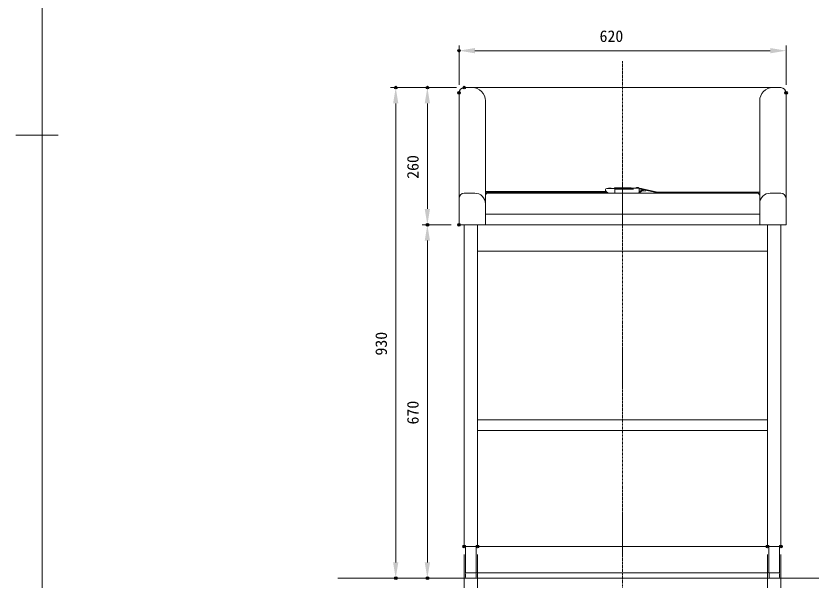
# Model space of a CAD drawing. Units: millimetres on the paper. Extents: x -203 to 203, y -143 to 143.
# Drawn here: x -203 to -52.3, y -84.4 to 22.6 of the extents above; entities that cross this region are included whole.
import ezdxf
from ezdxf.enums import TextEntityAlignment as Align

# ---------------------------------------------------------------- set-up
doc = ezdxf.new("R2010")
doc.units = ezdxf.units.MM
doc.header["$PDMODE"] = 32
doc.header["$PDSIZE"] = 0.5
doc.linetypes.add('USER1', pattern=[0.629921, 0.393701, -0.07874, 0.07874, -0.07874])
for name, color, linetype, lineweight in [('0-1_図面_FORMAT$01_WAKU$OUT_LINE', 7, 'Continuous', 18), ('0-6_DIMENSION_LINES$02_DIMENSI', 7, 'Continuous', 5), ('0-8_DIMENSION_LINES$03_LINES', 7, 'Continuous', 18), ('0-9_DIMENSION_LINES$01_CENTER_', 7, 'USER1', 18)]:
    doc.layers.add(name, color=color, linetype=linetype, lineweight=lineweight)
doc.layers.add('0-7_DEFPOINTS', color=7, linetype='Continuous')
doc.styles.add('ＭＳ ゴシック', font='')
doc.styles.get('ＭＳ ゴシック').set_extended_font_data('MS Gothic')

# ---------------------------------------------------------------- blocks, each defined once
blk = doc.blocks.new('D2')
at = {"layer": '0-6_DIMENSION_LINES$02_DIMENSI'}
for p, q in [((94.5, 69), (94.5, 52.5)), ((149.5, 69), (149.5, 52.5)), ((146.5, 53.5), (97.5, 53.5))]:
    blk.add_line(p, q, dxfattribs=at)
for points in [[(97.5, 54), (97.5, 53), (94.5, 53.5)], [(146.5, 53), (146.5, 54), (149.5, 53.5)]]:
    blk.add_solid(points, dxfattribs=at)
at = {"layer": '0-7_DEFPOINTS'}
for p in [(94.5, 70.5), (149.5, 70.5), (94.5, 53.5)]:
    blk.add_point(p, dxfattribs=at)
at = {"layer": '0-6_DIMENSION_LINES$02_DIMENSI', "style": 'ＭＳ ゴシック'}
blk.add_text('550', height=2.199, dxfattribs=at).set_placement((117.714, 54.5), align=Align.BOTTOM_LEFT)
blk = doc.blocks.new('D3')
at = {"layer": '0-6_DIMENSION_LINES$02_DIMENSI'}
for p, q in [((92, 69), (92, 46.5)), ((152, 69), (152, 46.5)), ((95, 47.5), (149, 47.5))]:
    blk.add_line(p, q, dxfattribs=at)
for points in [[(95, 48), (95, 47), (92, 47.5)], [(149, 47), (149, 48), (152, 47.5)]]:
    blk.add_solid(points, dxfattribs=at)
at = {"layer": '0-7_DEFPOINTS'}
for p in [(92, 70.5), (152, 70.5), (152, 47.5)]:
    blk.add_point(p, dxfattribs=at)
at = {"layer": '0-6_DIMENSION_LINES$02_DIMENSI', "style": 'ＭＳ ゴシック'}
blk.add_text('600', height=2.199, dxfattribs=at).set_placement((117.643, 48.5), align=Align.BOTTOM_LEFT)
blk = doc.blocks.new('D10')
at = {"layer": '0-6_DIMENSION_LINES$02_DIMENSI'}
for p, q in [((91, 158), (91, 165.5)), ((150, 164.5), (94, 164.5)), ((153, 158), (153, 165.5))]:
    blk.add_line(p, q, dxfattribs=at)
for points in [[(94, 165), (94, 164), (91, 164.5)], [(150, 164), (150, 165), (153, 164.5)]]:
    blk.add_solid(points, dxfattribs=at)
at = {"layer": '0-7_DEFPOINTS'}
for p in [(91, 164.5), (91, 156.5), (153, 156.5)]:
    blk.add_point(p, dxfattribs=at)
at = {"layer": '0-6_DIMENSION_LINES$02_DIMENSI', "style": 'ＭＳ ゴシック'}
blk.add_text('620', height=2.199, dxfattribs=at).set_placement((117.643, 165.5), align=Align.BOTTOM_LEFT)
blk = doc.blocks.new('D11')
at = {"layer": '0-6_DIMENSION_LINES$02_DIMENSI'}
for p, q in [((90.5, 157.5), (84, 157.5)), ((85, 134.5), (85, 154.5)), ((89.5, 131.5), (84, 131.5))]:
    blk.add_line(p, q, dxfattribs=at)
for points in [[(85.5, 154.5), (84.5, 154.5), (85, 157.5)], [(84.5, 134.5), (85.5, 134.5), (85, 131.5)]]:
    blk.add_solid(points, dxfattribs=at)
at = {"layer": '0-7_DEFPOINTS'}
for p in [(85, 157.5), (92, 157.5), (91, 131.5)]:
    blk.add_point(p, dxfattribs=at)
at = {"layer": '0-6_DIMENSION_LINES$02_DIMENSI', "style": 'ＭＳ ゴシック'}
blk.add_text('260', height=2.199, rotation=90, dxfattribs=at).set_placement((84, 140.214), align=Align.BOTTOM_LEFT)
blk = doc.blocks.new('D12')
at = {"layer": '0-6_DIMENSION_LINES$02_DIMENSI'}
for p, q in [((90.5, 157.5), (78, 157.5)), ((79, 67.5), (79, 154.5)), ((80.5, 64.5), (80, 64.5))]:
    blk.add_line(p, q, dxfattribs=at)
for points in [[(79.5, 154.5), (78.5, 154.5), (79, 157.5)], [(78.5, 67.5), (79.5, 67.5), (79, 64.5)]]:
    blk.add_solid(points, dxfattribs=at)
at = {"layer": '0-7_DEFPOINTS'}
for p in [(79, 157.5), (92, 157.5), (79, 64.5)]:
    blk.add_point(p, dxfattribs=at)
at = {"layer": '0-6_DIMENSION_LINES$02_DIMENSI', "style": 'ＭＳ ゴシック'}
blk.add_text('930', height=2.199, rotation=90, dxfattribs=at).set_placement((78, 106.714), align=Align.BOTTOM_LEFT)
blk = doc.blocks.new('D13')
at = {"layer": '0-6_DIMENSION_LINES$02_DIMENSI'}
for p, q in [((89.5, 131.5), (84, 131.5)), ((85, 67.5), (85, 128.5)), ((86.5, 64.5), (86, 64.5))]:
    blk.add_line(p, q, dxfattribs=at)
for points in [[(85.5, 128.5), (84.5, 128.5), (85, 131.5)], [(84.5, 67.5), (85.5, 67.5), (85, 64.5)]]:
    blk.add_solid(points, dxfattribs=at)
at = {"layer": '0-7_DEFPOINTS'}
for p in [(85, 131.5), (91, 131.5), (85, 64.5)]:
    blk.add_point(p, dxfattribs=at)
at = {"layer": '0-6_DIMENSION_LINES$02_DIMENSI', "style": 'ＭＳ ゴシック'}
blk.add_text('670', height=2.199, rotation=90, dxfattribs=at).set_placement((84, 93.643), align=Align.BOTTOM_LEFT)

msp = doc.modelspace()

# ---------------------------------------------------------------- linework, layer by layer
at = {"layer": '0-1_図面_FORMAT$01_WAKU$OUT_LINE'}
msp.add_line((-195, 0), (-203, 0), dxfattribs=at)
msp.add_lwpolyline([(-198, -138), (198, -138), (198, 138), (-198, 138)], close=True, dxfattribs=at)
at = {"layer": '0-8_DIMENSION_LINES$03_LINES'}
for p, q in [((-119, 8), (-119, -17)), ((-118, 9), (-116.5, 9)), ((-117.5, 9), (-58.5, 9)), ((-59.5, 9), (-58, 9)), ((-57, 8), (-57, -17)), ((-114, -17), (-114, 6.5)), ((-62, -17), (-62, 6.5)), ((-90.222, -10.063), (-90.587, -10.063)), ((-90.558, -10.081), (-90.558, -10.081)), ((-90.358, -10.081), (-90.358, -10.081)), ((-89.812, -10.109), (-89.689, -10.107)), ((-89.508, -10.104), (-89.508, -10.081)), ((-86.028, -10.261), (-89.502, -10.261)), ((-89.478, -10.261), (-89.478, -10.881)), ((-89.478, -10.281), (-85.928, -10.281)), ((-89.478, -10.881), (-89.478, -10.281)), ((-89.408, -9.981), (-89.308, -9.981)), ((-89.308, -9.981), (-86.558, -9.981)), ((-86.558, -9.981), (-86.458, -9.981)), ((-85.978, -10.131), (-85.978, -10.181)), ((-85.978, -10.181), (-85.978, -10.131)), ((-85.978, -10.181), (-85.978, -10.211)), ((-85.978, -10.281), (-85.978, -10.181)), ((-85.928, -10.081), (-85.078, -10.081)), ((-85.021, -9.942), (-84.956, -9.968)), ((-84.878, -10.281), (-84.878, -10.781)), ((-84.5, -10.522), (-84.644, -10.64)), ((-84.5, -10.522), (-84.644, -10.64)), ((-84.484, -10.509), (-84.5, -10.522)), ((-84.484, -10.509), (-84.5, -10.522)), ((-84.467, -10.496), (-84.484, -10.509)), ((-84.467, -10.496), (-84.484, -10.509)), ((-84.45, -10.484), (-84.467, -10.496)), ((-84.45, -10.484), (-84.467, -10.496)), ((-84.432, -10.472), (-84.45, -10.484)), ((-84.432, -10.472), (-84.45, -10.484)), ((-84.414, -10.461), (-84.432, -10.472)), ((-84.414, -10.461), (-84.432, -10.472)), ((-84.405, -10.456), (-84.414, -10.461)), ((-84.405, -10.456), (-84.414, -10.461)), ((-84.396, -10.451), (-84.405, -10.456)), ((-84.396, -10.451), (-84.405, -10.456)), ((-84.386, -10.445), (-84.396, -10.451)), ((-84.386, -10.445), (-84.396, -10.451)), ((-84.375, -10.44), (-84.386, -10.445)), ((-84.375, -10.44), (-84.386, -10.445)), ((-84.365, -10.435), (-84.375, -10.44)), ((-84.365, -10.435), (-84.375, -10.44)), ((-84.354, -10.43), (-84.365, -10.435)), ((-84.354, -10.43), (-84.365, -10.435)), ((-84.344, -10.425), (-84.354, -10.43)), ((-84.344, -10.425), (-84.354, -10.43)), ((-84.333, -10.42), (-84.344, -10.425)), ((-84.333, -10.42), (-84.344, -10.425)), ((-84.322, -10.416), (-84.333, -10.42)), ((-84.322, -10.416), (-84.333, -10.42)), ((-84.311, -10.412), (-84.322, -10.416)), ((-84.311, -10.412), (-84.322, -10.416)), ((-84.3, -10.409), (-84.311, -10.412)), ((-84.3, -10.409), (-84.311, -10.412)), ((-84.289, -10.405), (-84.3, -10.409)), ((-84.289, -10.405), (-84.3, -10.409)), ((-84.278, -10.402), (-84.289, -10.405)), ((-84.278, -10.402), (-84.289, -10.405)), ((-84.266, -10.399), (-84.278, -10.402)), ((-84.266, -10.399), (-84.278, -10.402)), ((-84.255, -10.396), (-84.266, -10.399)), ((-84.255, -10.396), (-84.266, -10.399)), ((-84.252, -10.551), (-84.259, -10.553)), ((-84.252, -10.551), (-84.259, -10.553)), ((-84.244, -10.394), (-84.255, -10.396)), ((-84.244, -10.394), (-84.255, -10.396)), ((-84.246, -10.549), (-84.252, -10.551)), ((-84.246, -10.549), (-84.252, -10.551)), ((-84.25, -10.335), (-82.195, -10.777)), ((-84.239, -10.547), (-84.246, -10.549)), ((-84.239, -10.547), (-84.246, -10.549)), ((-84.233, -10.392), (-84.244, -10.394)), ((-84.233, -10.392), (-84.244, -10.394)), ((-84.232, -10.545), (-84.239, -10.547)), ((-84.232, -10.545), (-84.239, -10.547)), ((-84.221, -10.39), (-84.233, -10.392)), ((-84.221, -10.39), (-84.233, -10.392)), ((-84.225, -10.544), (-84.232, -10.545)), ((-84.225, -10.544), (-84.232, -10.545)), ((-84.218, -10.542), (-84.225, -10.544)), ((-84.218, -10.542), (-84.225, -10.544)), ((-84.207, -10.389), (-84.221, -10.39)), ((-84.207, -10.389), (-84.221, -10.39)), ((-84.219, -10.188), (-82.164, -10.63)), ((-84.211, -10.541), (-84.218, -10.542)), ((-84.211, -10.541), (-84.218, -10.542)), ((-84.204, -10.539), (-84.211, -10.541)), ((-84.204, -10.539), (-84.211, -10.541)), ((-84.192, -10.387), (-84.207, -10.389)), ((-84.192, -10.387), (-84.207, -10.389)), ((-84.197, -10.538), (-84.204, -10.539)), ((-84.197, -10.538), (-84.204, -10.539)), ((-84.19, -10.537), (-84.197, -10.538)), ((-84.19, -10.537), (-84.197, -10.538)), ((-84.178, -10.387), (-84.192, -10.387)), ((-84.178, -10.387), (-84.192, -10.387)), ((-84.182, -10.537), (-84.19, -10.537)), ((-84.182, -10.537), (-84.19, -10.537)), ((-84.175, -10.536), (-84.182, -10.537)), ((-84.175, -10.536), (-84.182, -10.537)), ((-84.163, -10.386), (-84.178, -10.387)), ((-84.163, -10.386), (-84.178, -10.387)), ((-84.166, -10.535), (-84.175, -10.536)), ((-84.166, -10.535), (-84.175, -10.536)), ((-84.156, -10.535), (-84.166, -10.535)), ((-84.156, -10.535), (-84.166, -10.535)), ((-84.149, -10.386), (-84.163, -10.386)), ((-84.149, -10.386), (-84.163, -10.386)), ((-84.146, -10.535), (-84.156, -10.535)), ((-84.146, -10.535), (-84.156, -10.535)), ((-84.134, -10.386), (-84.149, -10.386)), ((-84.134, -10.386), (-84.149, -10.386)), ((-84.136, -10.535), (-84.146, -10.535)), ((-84.136, -10.535), (-84.146, -10.535)), ((-84.127, -10.535), (-84.136, -10.535)), ((-84.127, -10.535), (-84.136, -10.535)), ((-84.12, -10.387), (-84.134, -10.386)), ((-84.12, -10.387), (-84.134, -10.386)), ((-84.117, -10.536), (-84.127, -10.535)), ((-84.117, -10.536), (-84.127, -10.535)), ((-84.105, -10.388), (-84.12, -10.387)), ((-84.105, -10.388), (-84.12, -10.387)), ((-84.097, -10.537), (-84.117, -10.536)), ((-84.097, -10.537), (-84.117, -10.536)), ((-84.076, -10.39), (-84.105, -10.388)), ((-84.076, -10.39), (-84.105, -10.388)), ((-84.078, -10.54), (-84.097, -10.537)), ((-84.078, -10.54), (-84.097, -10.537)), ((-84.019, -10.548), (-84.078, -10.54)), ((-84.019, -10.548), (-84.078, -10.54)), ((-84.046, -10.394), (-84.076, -10.39)), ((-84.046, -10.394), (-84.076, -10.39)), ((-83.988, -10.401), (-84.046, -10.394)), ((-83.988, -10.401), (-84.046, -10.394)), ((-83.988, -10.401), (-83.674, -10.469)), ((-116, -11.001), (-118, -11.001)), ((-91.294, -10.69), (-114, -10.69)), ((-114, -10.84), (-114, -10.69)), ((-91.294, -10.84), (-114, -10.84)), ((-114, -10.85), (-90.89, -10.85)), ((-62.5, -11.001), (-113.5, -11.001)), ((-90.786, -10.925), (-91.133, -10.675)), ((-89.478, -10.881), (-89.478, -10.981)), ((-89.478, -10.981), (-89.478, -10.881)), ((-85.078, -10.981), (-89.478, -10.981)), ((-84.837, -10.874), (-84.884, -10.871)), ((-84.837, -10.874), (-84.884, -10.871)), ((-84.834, -10.729), (-84.853, -10.727)), ((-84.834, -10.729), (-84.853, -10.727)), ((-84.821, -10.874), (-84.837, -10.874)), ((-84.821, -10.874), (-84.837, -10.874)), ((-84.829, -10.729), (-84.834, -10.729)), ((-84.829, -10.729), (-84.834, -10.729)), ((-84.825, -10.729), (-84.829, -10.729)), ((-84.825, -10.729), (-84.829, -10.729)), ((-84.82, -10.729), (-84.825, -10.729)), ((-84.82, -10.729), (-84.825, -10.729)), ((-84.806, -10.874), (-84.821, -10.874)), ((-84.806, -10.874), (-84.821, -10.874)), ((-84.816, -10.728), (-84.82, -10.729)), ((-84.816, -10.728), (-84.82, -10.729)), ((-84.812, -10.728), (-84.816, -10.728)), ((-84.812, -10.728), (-84.816, -10.728)), ((-84.809, -10.728), (-84.812, -10.728)), ((-84.809, -10.728), (-84.812, -10.728)), ((-84.806, -10.727), (-84.809, -10.728)), ((-84.806, -10.727), (-84.809, -10.728)), ((-84.803, -10.727), (-84.806, -10.727)), ((-84.803, -10.727), (-84.806, -10.727)), ((-84.798, -10.874), (-84.806, -10.874)), ((-84.798, -10.874), (-84.806, -10.874)), ((-84.799, -10.726), (-84.803, -10.727)), ((-84.799, -10.726), (-84.803, -10.727)), ((-84.796, -10.726), (-84.799, -10.726)), ((-84.796, -10.726), (-84.799, -10.726)), ((-84.79, -10.873), (-84.798, -10.874)), ((-84.79, -10.873), (-84.798, -10.874)), ((-84.793, -10.725), (-84.796, -10.726)), ((-84.793, -10.725), (-84.796, -10.726)), ((-84.79, -10.724), (-84.793, -10.725)), ((-84.79, -10.724), (-84.793, -10.725)), ((-84.786, -10.723), (-84.79, -10.724)), ((-84.786, -10.723), (-84.79, -10.724)), ((-84.783, -10.873), (-84.79, -10.873)), ((-84.783, -10.873), (-84.79, -10.873)), ((-84.783, -10.722), (-84.786, -10.723)), ((-84.783, -10.722), (-84.786, -10.723)), ((-84.78, -10.721), (-84.783, -10.722)), ((-84.78, -10.721), (-84.783, -10.722)), ((-84.775, -10.872), (-84.783, -10.873)), ((-84.775, -10.872), (-84.783, -10.873)), ((-84.777, -10.72), (-84.78, -10.721)), ((-84.777, -10.72), (-84.78, -10.721)), ((-84.77, -10.718), (-84.777, -10.72)), ((-84.77, -10.718), (-84.777, -10.72)), ((-84.767, -10.871), (-84.775, -10.872)), ((-84.767, -10.871), (-84.775, -10.872)), ((-84.764, -10.715), (-84.77, -10.718)), ((-84.764, -10.715), (-84.77, -10.718)), ((-84.76, -10.869), (-84.767, -10.871)), ((-84.76, -10.869), (-84.767, -10.871)), ((-84.758, -10.713), (-84.764, -10.715)), ((-84.758, -10.713), (-84.764, -10.715)), ((-84.755, -10.868), (-84.76, -10.869)), ((-84.755, -10.868), (-84.76, -10.869)), ((-84.752, -10.71), (-84.758, -10.713)), ((-84.752, -10.71), (-84.758, -10.713)), ((-84.749, -10.867), (-84.755, -10.868)), ((-84.749, -10.867), (-84.755, -10.868)), ((-84.745, -10.707), (-84.752, -10.71)), ((-84.745, -10.707), (-84.752, -10.71)), ((-84.744, -10.866), (-84.749, -10.867)), ((-84.744, -10.866), (-84.749, -10.867)), ((-84.739, -10.704), (-84.745, -10.707)), ((-84.739, -10.704), (-84.745, -10.707)), ((-84.739, -10.865), (-84.744, -10.866)), ((-84.739, -10.865), (-84.744, -10.866)), ((-84.727, -10.697), (-84.739, -10.704)), ((-84.727, -10.697), (-84.739, -10.704)), ((-84.733, -10.863), (-84.739, -10.865)), ((-84.733, -10.863), (-84.739, -10.865)), ((-84.728, -10.862), (-84.733, -10.863)), ((-84.728, -10.862), (-84.733, -10.863)), ((-84.723, -10.86), (-84.728, -10.862)), ((-84.723, -10.86), (-84.728, -10.862)), ((-84.716, -10.69), (-84.727, -10.697)), ((-84.716, -10.69), (-84.727, -10.697)), ((-84.717, -10.858), (-84.723, -10.86)), ((-84.717, -10.858), (-84.723, -10.86)), ((-84.707, -10.854), (-84.717, -10.858)), ((-84.707, -10.854), (-84.717, -10.858)), ((-84.703, -10.682), (-84.716, -10.69)), ((-84.703, -10.682), (-84.716, -10.69)), ((-84.697, -10.85), (-84.707, -10.854)), ((-84.697, -10.85), (-84.707, -10.854)), ((-84.691, -10.674), (-84.703, -10.682)), ((-84.691, -10.674), (-84.703, -10.682)), ((-84.686, -10.846), (-84.697, -10.85)), ((-84.686, -10.846), (-84.697, -10.85)), ((-84.679, -10.666), (-84.691, -10.674)), ((-84.679, -10.666), (-84.691, -10.674)), ((-84.676, -10.841), (-84.686, -10.846)), ((-84.676, -10.841), (-84.686, -10.846)), ((-84.667, -10.657), (-84.679, -10.666)), ((-84.667, -10.657), (-84.679, -10.666)), ((-84.666, -10.836), (-84.676, -10.841)), ((-84.666, -10.836), (-84.676, -10.841)), ((-84.644, -10.64), (-84.667, -10.657)), ((-84.644, -10.64), (-84.667, -10.657)), ((-84.656, -10.83), (-84.666, -10.836)), ((-84.656, -10.83), (-84.666, -10.836)), ((-84.646, -10.825), (-84.656, -10.83)), ((-84.646, -10.825), (-84.656, -10.83)), ((-84.637, -10.819), (-84.646, -10.825)), ((-84.637, -10.819), (-84.646, -10.825)), ((-84.618, -10.807), (-84.637, -10.819)), ((-84.618, -10.807), (-84.637, -10.819)), ((-84.599, -10.794), (-84.618, -10.807)), ((-84.599, -10.794), (-84.618, -10.807)), ((-84.583, -10.783), (-84.599, -10.794)), ((-84.583, -10.783), (-84.599, -10.794)), ((-84.568, -10.771), (-84.583, -10.783)), ((-84.568, -10.771), (-84.583, -10.783)), ((-84.538, -10.748), (-84.568, -10.771)), ((-84.538, -10.748), (-84.568, -10.771)), ((-84.432, -10.659), (-84.538, -10.748)), ((-84.432, -10.659), (-84.538, -10.748)), ((-84.407, -10.639), (-84.432, -10.659)), ((-84.407, -10.639), (-84.432, -10.659)), ((-84.395, -10.629), (-84.407, -10.639)), ((-84.395, -10.629), (-84.407, -10.639)), ((-84.382, -10.62), (-84.395, -10.629)), ((-84.382, -10.62), (-84.395, -10.629)), ((-84.371, -10.612), (-84.382, -10.62)), ((-84.371, -10.612), (-84.382, -10.62)), ((-84.359, -10.604), (-84.371, -10.612)), ((-84.359, -10.604), (-84.371, -10.612)), ((-84.348, -10.596), (-84.359, -10.604)), ((-84.348, -10.596), (-84.359, -10.604)), ((-84.336, -10.589), (-84.348, -10.596)), ((-84.336, -10.589), (-84.348, -10.596)), ((-84.324, -10.582), (-84.336, -10.589)), ((-84.324, -10.582), (-84.336, -10.589)), ((-84.311, -10.575), (-84.324, -10.582)), ((-84.311, -10.575), (-84.324, -10.582)), ((-84.299, -10.569), (-84.311, -10.575)), ((-84.299, -10.569), (-84.311, -10.575)), ((-84.293, -10.566), (-84.299, -10.569)), ((-84.293, -10.566), (-84.299, -10.569)), ((-84.286, -10.564), (-84.293, -10.566)), ((-84.286, -10.564), (-84.293, -10.566)), ((-84.279, -10.561), (-84.286, -10.564)), ((-84.279, -10.561), (-84.286, -10.564)), ((-84.273, -10.558), (-84.279, -10.561)), ((-84.273, -10.558), (-84.279, -10.561)), ((-84.266, -10.556), (-84.273, -10.558)), ((-84.266, -10.556), (-84.273, -10.558)), ((-84.259, -10.553), (-84.266, -10.556)), ((-84.259, -10.553), (-84.266, -10.556)), ((-80.094, -10.85), (-62, -10.85)), ((-58, -11.001), (-60, -11.001)), ((-62, -15.001), (-114, -15.001)), ((-119, -17), (-114, -17)), ((-118, -78), (-118, -17)), ((-118, -17), (-115.5, -17)), ((-115.5, -22), (-115.5, -17)), ((-115.5, -17), (-60.5, -17)), ((-115.5, -17), (-115.5, -78)), ((-57, -17), (-62, -17)), ((-60.5, -17), (-60.5, -22)), ((-60.5, -78), (-60.5, -17)), ((-60.5, -17), (-58, -17)), ((-58, -17), (-58, -78)), ((-60.5, -22), (-115.5, -22)), ((-115.5, -56), (-115.5, -54)), ((-115.5, -54), (-60.5, -54)), ((-60.5, -54), (-60.5, -56)), ((-60.5, -56), (-115.5, -56)), ((-115.5, -78), (-118, -78)), ((-117.75, -83), (-117.75, -78)), ((-117.75, -78), (-115.75, -78)), ((-115.75, -78), (-115.75, -83)), ((-115.5, -78), (-60.25, -78)), ((-58, -78), (-60.5, -78)), ((-60.25, -83), (-60.25, -78)), ((-60.25, -78), (-58.25, -78)), ((-58.25, -78), (-58.25, -83)), ((-142, -84), (127, -84)), ((-115.75, -83), (-117.75, -83)), ((-117.739, -83.8), (-117.739, -83.2)), ((-117.539, -83), (-115.939, -83)), ((-115.939, -84), (-117.539, -84)), ((-115.75, -83), (-60.25, -83)), ((-115.739, -83.2), (-115.739, -83.8)), ((-58.25, -83), (-60.25, -83)), ((-60.221, -83.2), (-60.221, -83.8)), ((-58.421, -83), (-60.021, -83)), ((-60.021, -84), (-58.421, -84)), ((-58.221, -83.8), (-58.221, -83.2))]:
    msp.add_line(p, q, dxfattribs=at)
msp.add_lwpolyline([(-84.019, -10.548), (-83.706, -10.616), (-83.674, -10.469)], dxfattribs=at)
for centre, radius, start, end in [((-118, 8), 1, 90, 180), ((-116.5, 6.5), 2.5, 0, 90), ((-59.5, 6.5), 2.5, 90, 180), ((-58, 8), 1, 0, 90), ((-90.958, -10.431), 0.3, 91.28546, 234.24399), ((-86.478, -210.081), 200, 90.95512, 91.28546), ((-90.587, -10.383), 0.32, 90, 126.9223), ((-90.222, -10.377), 0.314, 57.25123, 90), ((-86.475, -210.507), 200.426, 89.87216, 90.91894), ((-89.408, -10.081), 0.1, 90, 180), ((-86.458, -10.081), 0.1, 0, 90), ((-86.028, -10.131), 0.05, 0, 89.87105), ((-86.028, -10.211), 0.05, 270, 0), ((-85.928, -10.131), 0.05, 90, 180), ((-85.228, -10.452), 0.55, 67.86819, 137.64773), ((-85.228, -10.452), 0.4, 67.86819, 112.13181), ((-85.078, -10.281), 0.2, 0, 90), ((-83.178, -5.349), 4.95, 248.95133, 257.86827), ((-83.178, -5.349), 5.1, 249.76944, 257.86827), ((-118, -12.001), 1, 90, 180), ((-116, -13.001), 2, 0, 90), ((-113.5, -11.501), 0.5, 90, 180), ((-91.294, -10.336), 0.354, 270, 293.72245), ((-91.294, -10.336), 0.504, 270, 303.23536), ((-90.889, -10.41), 0.59, 270, 288.26958), ((-90.552, -10.6), 0.4, 234.24399, 271.17014), ((-86.478, -210.081), 199.123, 90.86326, 91.17014), ((-85.078, -10.781), 0.2, 270, 0), ((-80.094, -1), 10, 257.86827, 270), ((-80.094, -1), 9.85, 257.86827, 270), ((-62.5, -11.501), 0.5, 0, 90), ((-60, -13.001), 2, 90, 180), ((-58, -12.001), 1, 0, 90), ((-117.539, -83.2), 0.2, 90, 180), ((-117.539, -83.8), 0.2, 180, 270), ((-115.939, -83.2), 0.2, 0, 90), ((-115.939, -83.8), 0.2, 270, 360), ((-60.021, -83.2), 0.2, 90, 180), ((-60.021, -83.8), 0.2, 180, 270), ((-58.421, -83.2), 0.2, 0, 90), ((-58.421, -83.8), 0.2, 270, 0)]:
    msp.add_arc(centre, radius, start, end, dxfattribs=at)
at = {"layer": '0-9_DIMENSION_LINES$01_CENTER_'}
msp.add_line((-88, 14), (-88, -89), dxfattribs=at)

# ---------------------------------------------------------------- block references
at = {"layer": '0-6_DIMENSION_LINES$02_DIMENSI'}
for name in ['D10', 'D12', 'D11', 'D13', 'D3', 'D2']:
    msp.add_blockref(name, (-210, -148.5), dxfattribs=at)

doc.saveas('drawing.dxf')
